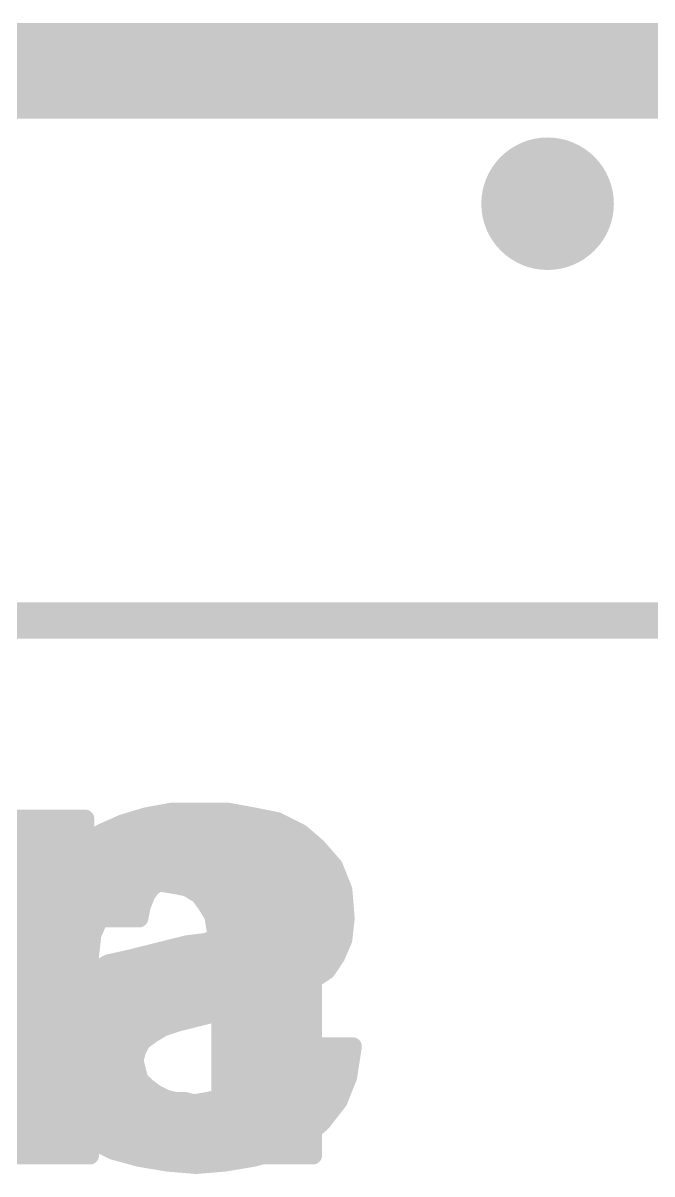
# Model space of a CAD drawing. Extents: x -26.2 to 60.5, y -16.3 to 39.9.
# Drawn here: x 20.649 to 23.3, y 34.644 to 39.497 of the extents above; entities that cross this region are included whole.
import ezdxf

# ---------------------------------------------------------------- set-up
doc = ezdxf.new("R2010")
doc.units = 0
for name, color, linetype in [('1', 12, 'CONTINUOUS'), ('16', 140, 'CONTINUOUS'), ('18', 110, 'CONTINUOUS'), ('20', 53, 'CONTINUOUS'), ('21', 41, 'CONTINUOUS'), ('22', 40, 'CONTINUOUS'), ('49', 6, 'CONTINUOUS')]:
    doc.layers.add(name, color=color, linetype=linetype)

# ---------------------------------------------------------------- blocks, each defined once
blk = doc.blocks.new('ROUNDV')
at = {"const_width": 0.5}
blk.add_lwpolyline([(0, -0.25, 1), (0, 0.25, 1), (0, -0.25)], format="xyb", dxfattribs=at)

msp = doc.modelspace()

# ---------------------------------------------------------------- linework, layer by layer
at = {"layer": '1', "const_width": 0.254}
msp.add_lwpolyline([(33.02, 39.37), (0, 39.37)], dxfattribs=at)
at = {"layer": '16', "const_width": 0.254}
msp.add_lwpolyline([(33.02, 39.37), (0, 39.37)], dxfattribs=at)
at = {"layer": '20', "const_width": 0.2032}
msp.add_lwpolyline([(33.02, 39.37), (0, 39.37)], dxfattribs=at)
at = {"layer": '21', "const_width": 0.0762}
for points in [[(21.231, 36.162), (21.291, 36.172)], [(21.291, 36.172), (21.351, 36.172)], [(21.351, 36.172), (21.491, 36.162)], [(20.541, 36.142), (20.911, 36.142)], [(20.541, 36.1188), (20.911, 36.1188)], [(20.911, 36.142), (20.911, 35.942)], [(21.051, 36.082), (21.111, 36.122)], [(21.1062, 36.1188), (21.6248, 36.1188)], [(21.111, 36.122), (21.231, 36.162)], [(21.491, 36.162), (21.601, 36.132)], [(21.601, 36.132), (21.691, 36.082)], [(21.001, 36.042), (21.051, 36.082)], [(21.691, 36.082), (21.761, 36.012)], [(20.541, 36.0426), (20.911, 36.0426)], [(20.961, 36.002), (21.001, 36.042)], [(21.0018, 36.0426), (21.7304, 36.0426)], [(20.921, 35.942), (20.961, 36.002)], [(21.761, 36.012), (21.811, 35.932)], [(20.541, 35.9664), (20.911, 35.9664)], [(20.911, 35.942), (20.921, 35.942)], [(20.9373, 35.9664), (21.7895, 35.9664)], [(21.811, 35.932), (21.841, 35.832)], [(20.541, 35.8902), (21.8235, 35.8902)], [(21.091, 35.852), (21.041, 35.822)], [(21.151, 35.862), (21.091, 35.852)], [(21.231, 35.872), (21.151, 35.862)], [(21.291, 35.862), (21.231, 35.872)], [(21.341, 35.852), (21.291, 35.862)], [(21.391, 35.822), (21.341, 35.852)], [(21.841, 35.832), (21.861, 35.722)], [(20.541, 35.814), (21.0346, 35.814)], [(21.041, 35.822), (21.001, 35.772)], [(21.421, 35.782), (21.391, 35.822)], [(21.397, 35.814), (21.8443, 35.814)], [(21.451, 35.732), (21.421, 35.782)], [(20.541, 35.7378), (20.9805, 35.7378)], [(21.001, 35.772), (20.971, 35.722)], [(21.4475, 35.7378), (21.8581, 35.7378)], [(21.461, 35.672), (21.451, 35.732)], [(20.971, 35.722), (20.941, 35.652)], [(21.861, 35.722), (21.871, 35.592)], [(20.541, 35.6616), (20.9451, 35.6616)], [(20.941, 35.652), (20.931, 35.562)], [(21.471, 35.602), (21.461, 35.672)], [(21.4625, 35.6616), (21.8656, 35.6616)], [(20.541, 35.5854), (20.9336, 35.5854)], [(21.481, 35.522), (21.471, 35.602)], [(21.4731, 35.5854), (21.871, 35.5854)], [(21.871, 35.592), (21.871, 34.722)], [(20.931, 35.562), (20.931, 34.722)], [(20.541, 35.5092), (20.931, 35.5092)], [(21.481, 34.722), (21.481, 35.522)], [(21.481, 35.5092), (21.871, 35.5092)], [(20.541, 35.433), (20.931, 35.433)], [(21.481, 35.433), (21.871, 35.433)], [(20.541, 35.3568), (20.931, 35.3568)], [(21.481, 35.3568), (21.871, 35.3568)], [(20.541, 35.2806), (20.931, 35.2806)], [(21.481, 35.2806), (21.871, 35.2806)], [(20.541, 35.2044), (20.931, 35.2044)], [(21.481, 35.2044), (21.871, 35.2044)], [(20.541, 35.1282), (20.931, 35.1282)], [(21.481, 35.1282), (21.871, 35.1282)], [(20.541, 35.052), (20.931, 35.052)], [(21.481, 35.052), (21.871, 35.052)], [(20.541, 34.9758), (20.931, 34.9758)], [(21.481, 34.9758), (21.871, 34.9758)], [(20.541, 34.8996), (20.931, 34.8996)], [(21.481, 34.8996), (21.871, 34.8996)], [(20.541, 34.8234), (20.931, 34.8234)], [(21.481, 34.8234), (21.871, 34.8234)], [(20.541, 34.7472), (20.931, 34.7472)], [(20.931, 34.722), (20.541, 34.722)], [(21.481, 34.7472), (21.871, 34.7472)], [(21.871, 34.722), (21.481, 34.722)]]:
    msp.add_lwpolyline(points, dxfattribs=at)
at = {"layer": '21', "const_width": 0.0381}
for points in [[(21.291, 36.1911, 1), (21.291, 36.153)], [(21.2941, 36.1532, 1), (21.2879, 36.1908)], [(21.3524, 36.191, 1), (21.3496, 36.153)], [(21.351, 36.153, 1), (21.351, 36.1911)], [(20.9301, 36.142, 1), (20.892, 36.142)], [(20.911, 36.123, 1), (20.911, 36.1611)], [(20.911, 36.0998, 1), (20.911, 36.1379)], [(21.1062, 36.1379, 1), (21.1062, 36.0998)], [(21.105, 36.1401, 1), (21.117, 36.1039)], [(21.1216, 36.1061, 1), (21.1004, 36.1379)], [(21.2279, 36.1808, 1), (21.2341, 36.1432)], [(21.237, 36.1439, 1), (21.225, 36.1801)], [(21.496, 36.1804, 1), (21.486, 36.1436)], [(21.4896, 36.143, 1), (21.4924, 36.181)], [(21.6103, 36.1487, 1), (21.5917, 36.1153)], [(21.596, 36.1136, 1), (21.606, 36.1504)], [(21.6248, 36.0998, 1), (21.6248, 36.1379)], [(21.0404, 36.0979, 1), (21.0616, 36.0661)], [(21.0629, 36.0671, 1), (21.0391, 36.0969)], [(21.7045, 36.0955, 1), (21.6775, 36.0685)], [(21.6817, 36.0653, 1), (21.7003, 36.0987)], [(20.911, 36.0236, 1), (20.911, 36.0617)], [(20.9891, 36.0569, 1), (21.0129, 36.0271)], [(21.0018, 36.0617, 1), (21.0018, 36.0236)], [(21.0145, 36.0285, 1), (20.9875, 36.0555)], [(21.7304, 36.0236, 1), (21.7304, 36.0617)], [(20.9475, 36.0155, 1), (20.9745, 35.9885)], [(20.9769, 35.9914, 1), (20.9451, 36.0126)], [(21.7772, 36.0221, 1), (21.7448, 36.0019)], [(21.7475, 35.9985, 1), (21.7745, 36.0255)], [(20.911, 35.9611, 1), (20.911, 35.923)], [(20.9051, 35.9526, 1), (20.9369, 35.9314)], [(20.911, 35.9474, 1), (20.911, 35.9855)], [(20.9373, 35.9855, 1), (20.9373, 35.9474)], [(20.921, 35.923, 1), (20.921, 35.9611)], [(21.7895, 35.9474, 1), (21.7895, 35.9855)], [(21.8292, 35.9375, 1), (21.7928, 35.9265)], [(20.892, 35.942, 1), (20.9301, 35.942)], [(21.7948, 35.9219, 1), (21.8272, 35.9421)], [(21.8235, 35.8712, 1), (21.8235, 35.9093)], [(21.0879, 35.8708, 1), (21.0941, 35.8332)], [(21.1008, 35.8357, 1), (21.0812, 35.8683)], [(21.1486, 35.8809, 1), (21.1534, 35.8431)], [(21.1541, 35.8432, 1), (21.1479, 35.8808)], [(21.2341, 35.8908, 1), (21.2279, 35.8532)], [(21.2334, 35.8531, 1), (21.2286, 35.8909)], [(21.2947, 35.8807, 1), (21.2873, 35.8433)], [(21.2879, 35.8432, 1), (21.2941, 35.8808)], [(21.3508, 35.8683, 1), (21.3312, 35.8357)], [(21.3373, 35.8333, 1), (21.3447, 35.8707)], [(21.8597, 35.8354, 1), (21.8223, 35.8286)], [(21.0312, 35.8383, 1), (21.0508, 35.8057)], [(21.0559, 35.8101, 1), (21.0261, 35.8339)], [(21.0346, 35.795, 1), (21.0346, 35.8331)], [(21.4062, 35.8334, 1), (21.3758, 35.8106)], [(21.397, 35.8331, 1), (21.397, 35.795)], [(21.3812, 35.8057, 1), (21.4008, 35.8383)], [(21.4373, 35.7918, 1), (21.4047, 35.7722)], [(21.8228, 35.8265, 1), (21.8592, 35.8375)], [(21.8443, 35.795, 1), (21.8443, 35.8331)], [(20.9805, 35.7188, 1), (20.9805, 35.7569)], [(20.9861, 35.7839, 1), (21.0159, 35.7601)], [(21.0173, 35.7622, 1), (20.9847, 35.7818)], [(21.4058, 35.7706, 1), (21.4362, 35.7934)], [(21.4475, 35.7569, 1), (21.4475, 35.7188)], [(21.4698, 35.7351, 1), (21.4322, 35.7289)], [(21.8581, 35.7188, 1), (21.8581, 35.7569)], [(20.9547, 35.7318, 1), (20.9873, 35.7122)], [(20.9885, 35.7145, 1), (20.9535, 35.7295)], [(21.4347, 35.7222, 1), (21.4673, 35.7418)], [(21.88, 35.7235, 1), (21.842, 35.7205)], [(21.8423, 35.7186, 1), (21.8797, 35.7254)], [(20.9235, 35.6595, 1), (20.9585, 35.6445)], [(20.9599, 35.6499, 1), (20.9221, 35.6541)], [(20.9451, 35.6425, 1), (20.9451, 35.6806)], [(21.4799, 35.6747, 1), (21.4421, 35.6693)], [(21.4422, 35.6689, 1), (21.4798, 35.6751)], [(21.4625, 35.6806, 1), (21.4625, 35.6425)], [(21.8656, 35.6425, 1), (21.8656, 35.6806)], [(20.9336, 35.5663, 1), (20.9336, 35.6044)], [(21.4899, 35.6044, 1), (21.4521, 35.5996)], [(21.4521, 35.5993, 1), (21.4899, 35.6047)], [(21.4731, 35.6044, 1), (21.4731, 35.5663)], [(21.8901, 35.592, 1), (21.852, 35.592)], [(21.871, 35.5663, 1), (21.871, 35.6044)], [(20.9501, 35.562, 1), (20.912, 35.562)], [(20.9121, 35.5641, 1), (20.9499, 35.5599)], [(21.852, 35.5905, 1), (21.89, 35.5935)], [(20.931, 35.4901, 1), (20.931, 35.5282)], [(21.5001, 35.522, 1), (21.462, 35.522)], [(21.481, 35.5282, 1), (21.481, 35.4901)], [(21.4621, 35.5196, 1), (21.4999, 35.5244)], [(21.871, 35.4901, 1), (21.871, 35.5282)], [(20.931, 35.4139, 1), (20.931, 35.452)], [(21.481, 35.452, 1), (21.481, 35.4139)], [(21.871, 35.4139, 1), (21.871, 35.452)], [(20.931, 35.3377, 1), (20.931, 35.3758)], [(21.481, 35.3758, 1), (21.481, 35.3377)], [(21.871, 35.3377, 1), (21.871, 35.3758)], [(20.931, 35.2615, 1), (20.931, 35.2996)], [(21.481, 35.2996, 1), (21.481, 35.2615)], [(21.871, 35.2615, 1), (21.871, 35.2996)], [(20.931, 35.1853, 1), (20.931, 35.2234)], [(21.481, 35.2234, 1), (21.481, 35.1853)], [(21.871, 35.1853, 1), (21.871, 35.2234)], [(20.931, 35.1091, 1), (20.931, 35.1472)], [(21.481, 35.1472, 1), (21.481, 35.1091)], [(21.871, 35.1091, 1), (21.871, 35.1472)], [(20.931, 35.0329, 1), (20.931, 35.071)], [(21.481, 35.071, 1), (21.481, 35.0329)], [(21.871, 35.0329, 1), (21.871, 35.071)], [(20.931, 34.9567, 1), (20.931, 34.9948)], [(21.481, 34.9948, 1), (21.481, 34.9567)], [(21.871, 34.9567, 1), (21.871, 34.9948)], [(20.931, 34.8805, 1), (20.931, 34.9186)], [(21.481, 34.9186, 1), (21.481, 34.8805)], [(21.871, 34.8805, 1), (21.871, 34.9186)], [(20.931, 34.8043, 1), (20.931, 34.8424)], [(21.481, 34.8424, 1), (21.481, 34.8043)], [(21.871, 34.8043, 1), (21.871, 34.8424)], [(20.931, 34.7281, 1), (20.931, 34.7662)], [(20.931, 34.703, 1), (20.931, 34.7411)], [(21.481, 34.7662, 1), (21.481, 34.7281)], [(21.481, 34.7411, 1), (21.481, 34.703)], [(21.871, 34.7281, 1), (21.871, 34.7662)], [(21.871, 34.703, 1), (21.871, 34.7411)], [(20.912, 34.722, 1), (20.9501, 34.722)], [(21.462, 34.722, 1), (21.5001, 34.722)], [(21.852, 34.722, 1), (21.8901, 34.722)]]:
    msp.add_lwpolyline(points, format="xyb", dxfattribs=at)
at = {"layer": '22', "const_width": 0.0762}
for points in [[(21.279, 36.172), (21.169, 36.152)], [(21.509, 36.172), (21.279, 36.172)], [(21.619, 36.152), (21.509, 36.172)], [(21.069, 36.122), (20.979, 36.082)], [(21.0618, 36.1188), (21.7454, 36.1188)], [(21.169, 36.152), (21.069, 36.122)], [(21.719, 36.132), (21.619, 36.152)], [(21.819, 36.082), (21.719, 36.132)], [(20.979, 36.082), (20.899, 36.022)], [(21.889, 36.022), (21.819, 36.082)], [(20.899, 36.022), (20.839, 35.942)], [(20.9265, 36.0426), (21.865, 36.0426)], [(21.959, 35.942), (21.889, 36.022)], [(20.839, 35.942), (20.789, 35.842)], [(20.8573, 35.9664), (21.9377, 35.9664)], [(21.999, 35.842), (21.959, 35.942)], [(20.8131, 35.8902), (21.2554, 35.8902)], [(21.219, 35.872), (21.259, 35.892)], [(21.259, 35.892), (21.309, 35.912)], [(21.309, 35.912), (21.479, 35.912)], [(21.479, 35.912), (21.509, 35.902)], [(21.509, 35.902), (21.549, 35.892)], [(21.549, 35.892), (21.579, 35.882)], [(21.5544, 35.8902), (21.9797, 35.8902)], [(21.579, 35.882), (21.619, 35.822)], [(20.789, 35.842), (20.769, 35.722)], [(21.169, 35.822), (21.189, 35.852)], [(21.189, 35.852), (21.219, 35.872)], [(22.009, 35.722), (21.999, 35.842)], [(20.7843, 35.814), (21.1658, 35.814)], [(21.149, 35.772), (21.169, 35.822)], [(21.619, 35.782), (21.609, 35.742)], [(21.619, 35.822), (21.619, 35.782)], [(21.619, 35.814), (22.0013, 35.814)], [(20.7716, 35.7378), (21.1422, 35.7378)], [(21.139, 35.722), (21.149, 35.772)], [(21.609, 35.742), (21.579, 35.702)], [(21.6059, 35.7378), (22.0077, 35.7378)], [(20.769, 35.722), (21.139, 35.722)], [(21.579, 35.702), (21.539, 35.672)], [(21.999, 35.632), (22.009, 35.722)], [(21.479, 35.642), (21.419, 35.622)], [(21.539, 35.672), (21.479, 35.642)], [(21.5182, 35.6616), (22.0023, 35.6616)], [(21.339, 35.612), (21.099, 35.552)], [(21.2326, 35.5854), (21.979, 35.5854)], [(21.419, 35.622), (21.339, 35.612)], [(21.969, 35.562), (21.999, 35.632)], [(21.099, 35.552), (21.009, 35.532)], [(21.929, 35.502), (21.969, 35.562)], [(21.009, 35.532), (20.869, 35.452)], [(20.9691, 35.5092), (21.9338, 35.5092)], [(21.869, 35.462), (21.929, 35.502)], [(20.869, 35.452), (20.809, 35.402)], [(21.799, 35.422), (21.869, 35.462)], [(20.809, 35.402), (20.769, 35.342)], [(20.8462, 35.433), (21.8183, 35.433)], [(21.649, 35.362), (21.729, 35.392)], [(21.729, 35.392), (21.799, 35.422)], [(20.769, 35.342), (20.739, 35.272)], [(20.7789, 35.3568), (21.6256, 35.3568)], [(21.459, 35.322), (21.559, 35.342)], [(21.559, 35.342), (21.649, 35.362)], [(21.299, 35.282), (21.459, 35.322)], [(20.739, 35.272), (20.729, 35.182)], [(20.7427, 35.2806), (21.2948, 35.2806)], [(21.189, 35.232), (21.239, 35.262)], [(21.239, 35.262), (21.299, 35.282)], [(20.7315, 35.2044), (21.1522, 35.2044)], [(21.129, 35.162), (21.149, 35.202)], [(21.149, 35.202), (21.189, 35.232)], [(20.729, 35.182), (20.749, 35.052)], [(21.119, 35.122), (21.129, 35.162)], [(21.669, 35.182), (21.669, 35.122)], [(22.039, 35.182), (21.669, 35.182)], [(22.019, 35.052), (22.039, 35.182)], [(20.7373, 35.1282), (21.1206, 35.1282)], [(21.139, 35.042), (21.119, 35.122)], [(21.669, 35.122), (21.649, 35.072)], [(21.669, 35.1282), (22.0307, 35.1282)], [(20.749, 35.052), (20.789, 34.942)], [(20.749, 35.052), (21.1365, 35.052)], [(21.649, 35.072), (21.619, 35.032)], [(21.634, 35.052), (22.019, 35.052)], [(21.979, 34.952), (22.019, 35.052)], [(21.169, 35.012), (21.139, 35.042)], [(21.209, 34.982), (21.169, 35.012)], [(21.619, 35.032), (21.539, 34.972)], [(20.7767, 34.9758), (21.2214, 34.9758)], [(21.249, 34.962), (21.209, 34.982)], [(21.289, 34.952), (21.249, 34.962)], [(21.479, 34.962), (21.429, 34.952)], [(21.539, 34.972), (21.479, 34.962)], [(21.5441, 34.9758), (21.9885, 34.9758)], [(20.789, 34.942), (20.849, 34.862)], [(21.329, 34.952), (21.289, 34.952)], [(21.369, 34.942), (21.329, 34.952)], [(21.429, 34.952), (21.369, 34.942)], [(21.909, 34.862), (21.979, 34.952)], [(20.8208, 34.8996), (21.9382, 34.8996)], [(20.849, 34.862), (20.929, 34.792)], [(21.829, 34.792), (21.909, 34.862)], [(20.8931, 34.8234), (21.8649, 34.8234)], [(20.929, 34.792), (21.029, 34.742)], [(21.729, 34.742), (21.829, 34.792)], [(21.0186, 34.7472), (21.7394, 34.7472)], [(21.029, 34.742), (21.139, 34.712)], [(21.139, 34.712), (21.259, 34.692)], [(21.499, 34.692), (21.619, 34.712)], [(21.619, 34.712), (21.729, 34.742)], [(21.259, 34.692), (21.379, 34.682)], [(21.379, 34.682), (21.499, 34.692)]]:
    msp.add_lwpolyline(points, dxfattribs=at)
at = {"layer": '22', "const_width": 0.0381}
for points in [[(21.279, 36.1911, 1), (21.279, 36.153)], [(21.2824, 36.1533, 1), (21.2756, 36.1907)], [(21.5124, 36.1907, 1), (21.5056, 36.1533)], [(21.509, 36.153, 1), (21.509, 36.1911)], [(21.0618, 36.1379, 1), (21.0618, 36.0998)], [(21.0635, 36.1402, 1), (21.0745, 36.1038)], [(21.0767, 36.1046, 1), (21.0613, 36.1394)], [(21.1656, 36.1707, 1), (21.1724, 36.1333)], [(21.1745, 36.1338, 1), (21.1635, 36.1702)], [(21.6227, 36.1707, 1), (21.6153, 36.1333)], [(21.6156, 36.1333, 1), (21.6224, 36.1707)], [(21.7275, 36.149, 1), (21.7105, 36.115)], [(21.7153, 36.1133, 1), (21.7227, 36.1507)], [(21.7454, 36.0998, 1), (21.7454, 36.1379)], [(20.9713, 36.0994, 1), (20.9867, 36.0646)], [(20.9904, 36.0668, 1), (20.9676, 36.0972)], [(21.8314, 36.0965, 1), (21.8066, 36.0675)], [(21.8105, 36.065, 1), (21.8275, 36.099)], [(20.9142, 36.0106, 1), (20.8838, 36.0334)], [(20.9265, 36.0617, 1), (20.9265, 36.0236)], [(21.865, 36.0236, 1), (21.865, 36.0617)], [(21.9033, 36.0345, 1), (21.8747, 36.0095)], [(20.8876, 36.0372, 1), (20.9104, 36.0068)], [(21.8766, 36.0075, 1), (21.9014, 36.0365)], [(20.8238, 35.9534, 1), (20.8542, 35.9306)], [(20.856, 35.9335, 1), (20.822, 35.9505)], [(20.8573, 35.9855, 1), (20.8573, 35.9474)], [(21.9377, 35.9474, 1), (21.9377, 35.9855)], [(21.9767, 35.9491, 1), (21.9413, 35.9349)], [(21.9447, 35.9295, 1), (21.9733, 35.9545)], [(20.8131, 35.9093, 1), (20.8131, 35.8712)], [(21.2519, 35.9097, 1), (21.2661, 35.8743)], [(21.2675, 35.875, 1), (21.2505, 35.909)], [(21.2554, 35.8712, 1), (21.2554, 35.9093)], [(21.309, 35.931, 1), (21.309, 35.8929)], [(21.3161, 35.8943, 1), (21.3019, 35.9297)], [(21.485, 35.9301, 1), (21.473, 35.8939)], [(21.479, 35.8929, 1), (21.479, 35.931)], [(21.5136, 35.9205, 1), (21.5044, 35.8835)], [(21.503, 35.8839, 1), (21.515, 35.9201)], [(21.555, 35.9101, 1), (21.543, 35.8739)], [(21.5544, 35.9093, 1), (21.5544, 35.8712)], [(21.5444, 35.8735, 1), (21.5536, 35.9105)], [(21.5949, 35.8926, 1), (21.5631, 35.8714)], [(21.573, 35.8639, 1), (21.585, 35.9001)], [(21.9797, 35.8712, 1), (21.9797, 35.9093)], [(20.772, 35.8505, 1), (20.806, 35.8335)], [(20.8078, 35.8389, 1), (20.7702, 35.8451)], [(21.1784, 35.8679, 1), (21.1996, 35.8361)], [(21.2049, 35.8414, 1), (21.1731, 35.8626)], [(21.2105, 35.889, 1), (21.2275, 35.855)], [(21.2296, 35.8561, 1), (21.2084, 35.8879)], [(22.018, 35.8436, 1), (21.98, 35.8404)], [(21.9813, 35.8349, 1), (22.0167, 35.8491)], [(20.7843, 35.8331, 1), (20.7843, 35.795)], [(21.1531, 35.8326, 1), (21.1849, 35.8114)], [(21.1867, 35.8149, 1), (21.1513, 35.8291)], [(21.1658, 35.795, 1), (21.1658, 35.8331)], [(21.638, 35.822, 1), (21.5999, 35.822)], [(21.619, 35.8331, 1), (21.619, 35.795)], [(21.6375, 35.7774, 1), (21.6005, 35.7866)], [(21.6031, 35.8114, 1), (21.6349, 35.8326)], [(22.0013, 35.795, 1), (22.0013, 35.8331)], [(20.7716, 35.7569, 1), (20.7716, 35.7188)], [(21.1313, 35.7791, 1), (21.1667, 35.7649)], [(21.1677, 35.7683, 1), (21.1303, 35.7757)], [(21.1422, 35.7188, 1), (21.1422, 35.7569)], [(21.6059, 35.7569, 1), (21.6059, 35.7188)], [(21.6242, 35.7306, 1), (21.5938, 35.7534)], [(21.5999, 35.782, 1), (21.638, 35.782)], [(22.0077, 35.7188, 1), (22.0077, 35.7569)], [(20.769, 35.7411, 1), (20.769, 35.703)], [(20.7502, 35.7251, 1), (20.7878, 35.7189)], [(21.1203, 35.7257, 1), (21.1577, 35.7183)], [(21.139, 35.703, 1), (21.139, 35.7411)], [(21.5638, 35.7134, 1), (21.5942, 35.6906)], [(21.5904, 35.6868, 1), (21.5676, 35.7172)], [(21.5905, 35.7466, 1), (21.6275, 35.7374)], [(21.99, 35.7204, 1), (22.028, 35.7236)], [(22.0279, 35.7199, 1), (21.9901, 35.7241)], [(21.4705, 35.659, 1), (21.4875, 35.625)], [(21.485, 35.6239, 1), (21.473, 35.6601)], [(21.5182, 35.6806, 1), (21.5182, 35.6425)], [(21.5276, 35.6872, 1), (21.5504, 35.6568)], [(21.5475, 35.655, 1), (21.5305, 35.689)], [(22.0023, 35.6425, 1), (22.0023, 35.6806)], [(21.2326, 35.6044, 1), (21.2326, 35.5663)], [(21.3366, 35.6309, 1), (21.3414, 35.5931)], [(21.3436, 35.5935, 1), (21.3344, 35.6305)], [(21.413, 35.6401, 1), (21.425, 35.6039)], [(21.4214, 35.6031, 1), (21.4166, 35.6409)], [(21.979, 35.5663, 1), (21.979, 35.6044)], [(21.9801, 35.6341, 1), (22.0179, 35.6299)], [(22.0165, 35.6245, 1), (21.9815, 35.6395)], [(21.0944, 35.5705, 1), (21.1036, 35.5335)], [(21.1031, 35.5334, 1), (21.0949, 35.5706)], [(21.9515, 35.5695, 1), (21.9865, 35.5545)], [(21.9849, 35.5514, 1), (21.9531, 35.5726)], [(20.9691, 35.5282, 1), (20.9691, 35.4901)], [(21.0049, 35.5506, 1), (21.0131, 35.5134)], [(21.0185, 35.5155, 1), (20.9995, 35.5485)], [(21.9131, 35.5126, 1), (21.9449, 35.4914)], [(21.9396, 35.4861, 1), (21.9184, 35.5179)], [(21.9338, 35.4901, 1), (21.9338, 35.5282)], [(20.8595, 35.4685, 1), (20.8785, 35.4355)], [(20.8812, 35.4374, 1), (20.8568, 35.4666)], [(21.8584, 35.4779, 1), (21.8796, 35.4461)], [(21.8785, 35.4455, 1), (21.8595, 35.4785)], [(20.7968, 35.4166, 1), (20.8212, 35.3874)], [(20.8249, 35.3914, 1), (20.7931, 35.4126)], [(20.8462, 35.452, 1), (20.8462, 35.4139)], [(21.7215, 35.4095, 1), (21.7365, 35.3745)], [(21.7357, 35.3742, 1), (21.7223, 35.4098)], [(21.7895, 35.4385, 1), (21.8085, 35.4055)], [(21.8065, 35.4045, 1), (21.7915, 35.4395)], [(21.8183, 35.4139, 1), (21.8183, 35.452)], [(20.7865, 35.3345, 1), (20.7515, 35.3495)], [(20.7789, 35.3758, 1), (20.7789, 35.3377)], [(21.5549, 35.3606, 1), (21.5631, 35.3234)], [(21.5627, 35.3233, 1), (21.5553, 35.3607)], [(21.6256, 35.3377, 1), (21.6256, 35.3758)], [(21.6423, 35.3798, 1), (21.6557, 35.3442)], [(21.6531, 35.3434, 1), (21.6449, 35.3806)], [(20.7531, 35.3526, 1), (20.7849, 35.3314)], [(21.4553, 35.3407, 1), (21.4627, 35.3033)], [(21.4636, 35.3035, 1), (21.4544, 35.3405)], [(20.7215, 35.2795, 1), (20.7565, 35.2645)], [(20.7579, 35.2699, 1), (20.7201, 35.2741)], [(20.7427, 35.2996, 1), (20.7427, 35.2615)], [(21.233, 35.2801, 1), (21.245, 35.2439)], [(21.2488, 35.2457, 1), (21.2292, 35.2783)], [(21.2944, 35.3005, 1), (21.3036, 35.2635)], [(21.305, 35.2639, 1), (21.293, 35.3001)], [(21.2948, 35.2615, 1), (21.2948, 35.2996)], [(20.7315, 35.2234, 1), (20.7315, 35.1853)], [(21.1376, 35.2172, 1), (21.1604, 35.1868)], [(21.166, 35.1935, 1), (21.132, 35.2105)], [(21.1522, 35.1853, 1), (21.1522, 35.2234)], [(21.1792, 35.2483, 1), (21.1988, 35.2157)], [(21.2004, 35.2168, 1), (21.1776, 35.2472)], [(20.7478, 35.1849, 1), (20.7102, 35.1791)], [(20.7101, 35.1841, 1), (20.7479, 35.1799)], [(21.112, 35.1705, 1), (21.146, 35.1535)], [(21.1475, 35.1574, 1), (21.1105, 35.1666)], [(21.6881, 35.182, 1), (21.65, 35.182)], [(21.669, 35.2011, 1), (21.669, 35.163)], [(22.0578, 35.1791, 1), (22.0202, 35.1849)], [(22.039, 35.163, 1), (22.039, 35.2011)], [(20.7373, 35.1472, 1), (20.7373, 35.1091)], [(21.1375, 35.1266, 1), (21.1005, 35.1174)], [(21.1005, 35.1266, 1), (21.1375, 35.1174)], [(21.1206, 35.1091, 1), (21.1206, 35.1472)], [(21.669, 35.1472, 1), (21.669, 35.1091)], [(21.65, 35.122, 1), (21.6881, 35.122)], [(21.6867, 35.1149, 1), (21.6513, 35.1291)], [(22.0307, 35.1091, 1), (22.0307, 35.1472)], [(20.7669, 35.0585, 1), (20.7311, 35.0455)], [(20.749, 35.071, 1), (20.749, 35.0329)], [(21.1365, 35.0329, 1), (21.1365, 35.071)], [(21.634, 35.071, 1), (21.634, 35.0329)], [(21.6313, 35.0791, 1), (21.6667, 35.0649)], [(21.6642, 35.0606, 1), (21.6338, 35.0834)], [(22.0367, 35.0449, 1), (22.0013, 35.0591)], [(22.019, 35.0329, 1), (22.019, 35.071)], [(20.7302, 35.0491, 1), (20.7678, 35.0549)], [(21.1525, 35.0555, 1), (21.1255, 35.0285)], [(21.1205, 35.0374, 1), (21.1575, 35.0466)], [(21.1804, 35.0272, 1), (21.1576, 34.9968)], [(21.1555, 34.9985, 1), (21.1825, 35.0255)], [(21.6038, 35.0434, 1), (21.6342, 35.0206)], [(21.6304, 35.0168, 1), (21.6076, 35.0472)], [(22.0002, 35.0549, 1), (22.0378, 35.0491)], [(20.7767, 34.9948, 1), (20.7767, 34.9567)], [(21.2175, 34.999, 1), (21.2005, 34.965)], [(21.1976, 34.9668, 1), (21.2204, 34.9972)], [(21.2214, 34.9567, 1), (21.2214, 34.9948)], [(21.2536, 34.9805, 1), (21.2444, 34.9435)], [(21.2405, 34.945, 1), (21.2575, 34.979)], [(21.4759, 34.9808, 1), (21.4821, 34.9432)], [(21.4827, 34.9433, 1), (21.4753, 34.9807)], [(21.5276, 34.9872, 1), (21.5504, 34.9568)], [(21.5441, 34.9948, 1), (21.5441, 34.9567)], [(21.5421, 34.9532, 1), (21.5359, 34.9908)], [(21.9885, 34.9567, 1), (21.9885, 34.9948)], [(20.8042, 34.9534, 1), (20.7738, 34.9306)], [(20.7711, 34.9355, 1), (20.8069, 34.9485)], [(21.289, 34.971, 1), (21.289, 34.9329)], [(21.2844, 34.9335, 1), (21.2936, 34.9705)], [(21.3336, 34.9705, 1), (21.3244, 34.9335)], [(21.329, 34.9329, 1), (21.329, 34.971)], [(21.3659, 34.9608, 1), (21.3721, 34.9232)], [(21.3644, 34.9235, 1), (21.3736, 34.9605)], [(21.4253, 34.9707, 1), (21.4327, 34.9333)], [(21.4321, 34.9332, 1), (21.4259, 34.9708)], [(21.9613, 34.9591, 1), (21.9967, 34.9449)], [(21.994, 34.9403, 1), (21.964, 34.9637)], [(20.8208, 34.9186, 1), (20.8208, 34.8805)], [(20.8615, 34.8763, 1), (20.8365, 34.8477)], [(21.9215, 34.8477, 1), (21.8965, 34.8763)], [(21.9382, 34.8805, 1), (21.9382, 34.9186)], [(20.8338, 34.8506, 1), (20.8642, 34.8734)], [(20.8931, 34.8424, 1), (20.8931, 34.8043)], [(21.8649, 34.8043, 1), (21.8649, 34.8424)], [(21.894, 34.8737, 1), (21.924, 34.8503)], [(20.9375, 34.809, 1), (20.9205, 34.775)], [(20.9165, 34.7777, 1), (20.9415, 34.8063)], [(21.8165, 34.8063, 1), (21.8415, 34.7777)], [(21.8375, 34.775, 1), (21.8205, 34.809)], [(21.0186, 34.7662, 1), (21.0186, 34.7281)], [(21.034, 34.7604, 1), (21.024, 34.7236)], [(21.0205, 34.725, 1), (21.0375, 34.759)], [(21.1421, 34.7308, 1), (21.1359, 34.6932)], [(21.134, 34.6936, 1), (21.144, 34.7304)], [(21.614, 34.7304, 1), (21.624, 34.6936)], [(21.6221, 34.6932, 1), (21.6159, 34.7308)], [(21.7205, 34.759, 1), (21.7375, 34.725)], [(21.734, 34.7236, 1), (21.724, 34.7604)], [(21.7394, 34.7281, 1), (21.7394, 34.7662)], [(21.2606, 34.711, 1), (21.2574, 34.673)], [(21.2559, 34.6732, 1), (21.2621, 34.7108)], [(21.3774, 34.701, 1), (21.3806, 34.663)], [(21.3774, 34.663, 1), (21.3806, 34.701)], [(21.4959, 34.7108, 1), (21.5021, 34.6732)], [(21.5006, 34.673, 1), (21.4974, 34.711)]]:
    msp.add_lwpolyline(points, format="xyb", dxfattribs=at)
at = {"layer": '49', "const_width": 0.1524}
for points in [[(4.01, 39.17), (29.01, 39.17)], [(26.8178, 36.9778), (6.2022, 36.9778)]]:
    msp.add_lwpolyline(points, dxfattribs=at)

# ---------------------------------------------------------------- block references
at = {"layer": '18', "xscale": 0.5588, "yscale": 0.5588}
msp.add_blockref('ROUNDV', (22.86, 38.735), dxfattribs=at)
msp.add_blockref('ROUNDV', (22.86, 38.735), dxfattribs=at)

doc.saveas('drawing.dxf')
